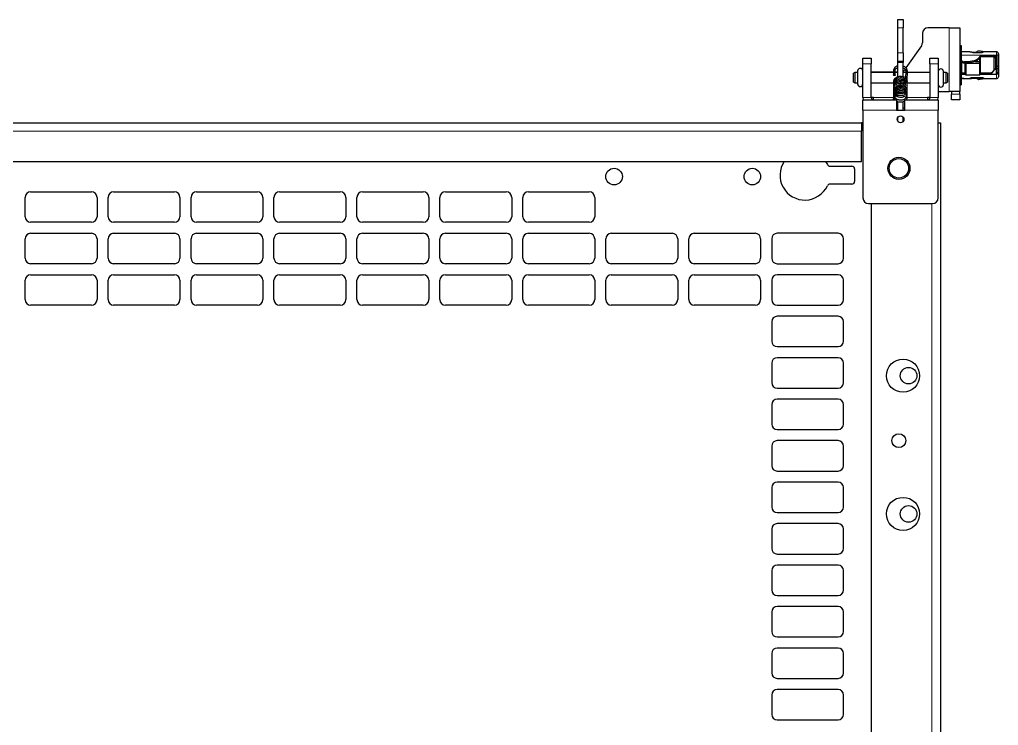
# Model space of a CAD drawing. Header units: millimetres. Extents: x -664 to 840, y 378 to 2003.
# Drawn here: x 442.2 to 796.2, y 1608.4 to 1863.7 of the extents above; entities that cross this region are included whole.
import ezdxf

# ---------------------------------------------------------------- set-up
doc = ezdxf.new("R2010")
doc.units = ezdxf.units.MM

msp = doc.modelspace()

# ---------------------------------------------------------------- linework, layer by layer
at = {"color": 7, "linetype": 'Continuous', "lineweight": 25}
for p, q in [((759.79, 1863.69), (761.79, 1863.69)), ((759.79, 1860.69), (759.79, 1863.69)), ((761.79, 1863.69), (761.79, 1860.69)), ((759.79, 1851.69), (759.79, 1860.69)), ((761.79, 1851.69), (761.79, 1860.69)), ((768.69, 1858.69), (768.69, 1855.32)), ((778.39, 1860.69), (770.69, 1860.69)), ((778.39, 1860.69), (782.19, 1860.69)), ((782.19, 1860.69), (782.19, 1837.69)), ((759.79, 1848.69), (759.79, 1851.69)), ((761.79, 1851.69), (761.79, 1848.69)), ((768.33, 1854.17), (762.76, 1846.23)), ((782.19, 1854.29), (782.69, 1854.29)), ((782.19, 1854.27), (782.69, 1854.27)), ((782.69, 1852.47), (782.19, 1852.47)), ((782.69, 1854.27), (782.69, 1854.29)), ((782.69, 1854.27), (782.69, 1852.47)), ((782.69, 1851.06), (782.69, 1852.47)), ((783.14, 1852.04), (782.89, 1852.04)), ((783.14, 1852.03), (782.89, 1852.03)), ((783.66, 1852.04), (783.16, 1852.04)), ((785.79, 1852.04), (783.66, 1852.04)), ((785.82, 1852.04), (785.79, 1852.04)), ((785.79, 1852.04), (785.79, 1852.04)), ((785.79, 1852.04), (785.82, 1852.04)), ((786.99, 1851.93), (788.19, 1851.93)), ((786.99, 1851.83), (790.29, 1851.83)), ((795.49, 1852.04), (790.79, 1852.04)), ((790.79, 1852.01), (790.79, 1852.04)), ((790.79, 1852.01), (790.79, 1851.95)), ((747.19, 1849.69), (750.19, 1849.69)), ((747.19, 1847.69), (747.19, 1849.69)), ((750.19, 1849.69), (750.19, 1847.69)), ((759.79, 1848.69), (761.79, 1848.69)), ((759.79, 1848.19), (759.79, 1848.69)), ((759.79, 1842.93), (759.79, 1848.19)), ((761.79, 1848.69), (761.79, 1848.19)), ((761.79, 1842.98), (761.79, 1848.19)), ((771.39, 1849.69), (774.39, 1849.69)), ((771.39, 1847.69), (771.39, 1849.69)), ((774.39, 1849.69), (774.39, 1847.69)), ((782.69, 1851.06), (782.19, 1851.06)), ((782.69, 1851.06), (782.69, 1840.21)), ((782.89, 1850.19), (782.69, 1850.19)), ((782.69, 1848.11), (782.99, 1848.14)), ((782.89, 1848.95), (782.89, 1850.79)), ((782.89, 1848.58), (782.89, 1848.95)), ((783.16, 1848.21), (782.99, 1848.16)), ((782.99, 1844.28), (782.99, 1848.16)), ((785.79, 1848.45), (783.64, 1848.45)), ((783.64, 1848.08), (784.19, 1848.08)), ((784.19, 1848.1), (784.39, 1848.19)), ((784.19, 1847.81), (784.19, 1848.1)), ((784.19, 1847.81), (784.39, 1847.91)), ((784.39, 1848.19), (784.39, 1847.91)), ((784.39, 1848.19), (785.79, 1848.19)), ((784.39, 1847.91), (784.39, 1843.7)), ((784.39, 1847.91), (789.47, 1847.91)), ((785.98, 1848.2), (786.82, 1848.26)), ((787.88, 1848.56), (789.47, 1848.56)), ((788.73, 1849.46), (789.89, 1850.79)), ((789.89, 1850.42), (788.73, 1849.08)), ((789.47, 1848.56), (789.47, 1849.94)), ((789.47, 1847.91), (789.47, 1848.56)), ((789.47, 1848.56), (789.59, 1848.38)), ((789.47, 1843.7), (789.47, 1847.91)), ((789.47, 1847.91), (789.59, 1847.74)), ((789.59, 1850.08), (789.59, 1848.38)), ((789.59, 1848.38), (789.59, 1847.74)), ((794.69, 1850.19), (789.69, 1850.19)), ((789.89, 1850.42), (789.89, 1850.79)), ((789.89, 1850.79), (795.49, 1850.79)), ((795.49, 1850.42), (789.89, 1850.42)), ((795.19, 1849.69), (794.69, 1850.19)), ((794.69, 1845.55), (794.69, 1850.19)), ((795.49, 1848.46), (794.99, 1848.46)), ((795.19, 1849.69), (795.19, 1845.89)), ((795.49, 1849.83), (795.49, 1849.21)), ((795.69, 1850.99), (796.19, 1850.99)), ((795.69, 1846.84), (795.69, 1850.99)), ((796.19, 1851.34), (796.19, 1850.99)), ((796.19, 1850.99), (796.19, 1846.84)), ((744.24, 1844.59), (743.74, 1844.3)), ((745.25, 1844.59), (744.24, 1844.59)), ((744.24, 1844.59), (744.24, 1840.79)), ((745.25, 1845.1), (745.25, 1840.4)), ((747.15, 1840.4), (747.15, 1845.1)), ((747.19, 1844.59), (747.15, 1844.59)), ((747.19, 1835.49), (747.19, 1847.69)), ((750.19, 1835.49), (750.19, 1847.69)), ((758.26, 1844.69), (750.19, 1844.69)), ((758.26, 1844.59), (750.19, 1844.59)), ((758.26, 1845.17), (758.25, 1843.6)), ((758.85, 1843.6), (758.86, 1845.17)), ((759.79, 1844.69), (758.86, 1844.69)), ((759.79, 1844.59), (758.86, 1844.59)), ((762.66, 1844.59), (761.79, 1844.59)), ((762.4, 1845.71), (762.29, 1845.54)), ((762.66, 1845.03), (762.64, 1842.53)), ((763.23, 1841.64), (763.26, 1845.02)), ((771.39, 1844.59), (763.26, 1844.59)), ((771.39, 1847.69), (771.39, 1835.49)), ((774.39, 1847.69), (774.39, 1835.49)), ((774.44, 1844.59), (774.39, 1844.59)), ((774.44, 1844.89), (774.44, 1840.19)), ((776.34, 1840.19), (776.34, 1844.89)), ((777.24, 1844.59), (776.34, 1844.59)), ((777.74, 1844.3), (777.24, 1844.59)), ((777.24, 1840.79), (777.24, 1844.59)), ((784.19, 1843.83), (784.19, 1847.81)), ((789.59, 1847.74), (789.59, 1843.93)), ((794.99, 1845.92), (794.99, 1845.77)), ((795.49, 1845.92), (794.99, 1845.92)), ((794.99, 1845.77), (795.49, 1845.77)), ((795.49, 1845.77), (795.49, 1845.92)), ((795.49, 1844.28), (795.49, 1844.94)), ((795.69, 1846.84), (796.19, 1846.84)), ((795.69, 1846.03), (795.69, 1846.84)), ((795.69, 1846.03), (796.19, 1846.03)), ((795.69, 1844.41), (795.69, 1846.03)), ((796.19, 1844.41), (795.69, 1844.41)), ((796.19, 1846.84), (796.19, 1846.03)), ((796.19, 1846.03), (796.19, 1844.41)), ((796.19, 1844.41), (796.19, 1843.04)), ((743.74, 1841.08), (743.74, 1844.3)), ((743.74, 1841.08), (744.24, 1840.79)), ((763.25, 1841.45), (763.2, 1841.87)), ((763.25, 1841.39), (763.25, 1841.45)), ((777.24, 1840.79), (777.74, 1841.08)), ((777.74, 1844.3), (777.74, 1841.08)), ((784.19, 1844.28), (782.89, 1844.28)), ((782.89, 1843.94), (784.19, 1843.94)), ((783.14, 1842.42), (782.89, 1842.42)), ((783.14, 1842.36), (782.89, 1842.36)), ((783.14, 1842.34), (782.89, 1842.34)), ((783.66, 1842.34), (785.79, 1842.34)), ((783.69, 1842.35), (783.69, 1842.34)), ((784.19, 1843.83), (784.39, 1843.7)), ((784.39, 1843.7), (789.47, 1843.7)), ((785.79, 1842.4), (785.79, 1842.34)), ((786.99, 1842.73), (790.29, 1842.73)), ((786.99, 1842.55), (788.02, 1842.55)), ((786.99, 1842.45), (788.19, 1842.45)), ((787.9, 1842.73), (787.86, 1842.66)), ((787.86, 1842.66), (787.86, 1842.66)), ((788.72, 1842.16), (788.27, 1842.41)), ((789.47, 1843.7), (789.59, 1843.93)), ((793.49, 1844.28), (789.59, 1844.28)), ((789.59, 1843.94), (793.49, 1843.94)), ((790.79, 1842.55), (790.79, 1842.46)), ((790.79, 1842.34), (790.79, 1842.46)), ((790.79, 1842.34), (795.49, 1842.34)), ((793.49, 1844.28), (793.49, 1843.94)), ((793.49, 1843.94), (795.49, 1843.94)), ((744.24, 1840.79), (745.25, 1840.79)), ((747.15, 1840.79), (747.19, 1840.79)), ((750.19, 1840.79), (758.27, 1840.79)), ((759.02, 1838.83), (758.89, 1839.02)), ((763.19, 1839.75), (763.19, 1840.32)), ((763.2, 1840.79), (771.39, 1840.79)), ((774.39, 1840.79), (774.44, 1840.79)), ((774.39, 1837.69), (778.39, 1837.69)), ((776.34, 1840.79), (777.24, 1840.79)), ((782.19, 1837.69), (778.39, 1837.69)), ((779.19, 1837.69), (779.19, 1836.69)), ((782.19, 1840.21), (782.69, 1840.21)), ((782.19, 1840.11), (782.69, 1840.11)), ((782.19, 1840.09), (782.69, 1840.09)), ((782.19, 1836.69), (782.19, 1837.69)), ((782.69, 1840.21), (782.69, 1840.11)), ((782.69, 1840.11), (782.69, 1840.09)), ((747.19, 1834.69), (759.29, 1834.69)), ((747.19, 1830.89), (747.19, 1834.69)), ((750.99, 1835.49), (750.19, 1835.49)), ((750.99, 1834.69), (750.99, 1835.49)), ((758.2, 1835.31), (758.19, 1835.25)), ((758.3, 1835.71), (758.2, 1835.31)), ((758.79, 1835.26), (758.85, 1835.47)), ((758.79, 1835.2), (758.79, 1835.26)), ((759.29, 1834.69), (759.29, 1830.89)), ((759.79, 1830.89), (759.79, 1834.08)), ((761.79, 1830.89), (761.79, 1834.05)), ((762.29, 1834.69), (774.39, 1834.69)), ((762.29, 1830.89), (762.29, 1834.69)), ((770.59, 1835.49), (770.59, 1834.69)), ((771.39, 1835.49), (770.59, 1835.49)), ((774.39, 1834.69), (774.39, 1830.89)), ((779.19, 1834.69), (779.19, 1836.69)), ((782.19, 1834.69), (779.19, 1834.69)), ((782.19, 1836.69), (782.19, 1834.69)), ((747.19, 1830.89), (747.19, 1799.19)), ((759.79, 1831.69), (759.29, 1831.69)), ((759.29, 1830.89), (762.29, 1830.89)), ((762.29, 1831.69), (761.79, 1831.69)), ((774.39, 1799.19), (774.39, 1830.89)), ((759.79, 1826.89), (759.79, 1828.39)), ((761.79, 1826.89), (761.79, 1828.39)), ((317.69, 1826.4), (746.69, 1826.4)), ((746.69, 1826.4), (746.69, 1823.3)), ((747.19, 1826.39), (746.69, 1826.39)), ((746.69, 1812.4), (746.69, 1823.3)), ((774.39, 1826.39), (775.19, 1826.39)), ((775.19, 1826.39), (775.19, 543.39)), ((317.69, 1812.4), (746.69, 1812.4)), ((733.67, 1812.4), (734.34, 1811.23)), ((735.24, 1810.65), (743.19, 1810.65)), ((744.19, 1809.65), (744.19, 1805.15)), ((743.19, 1804.15), (735.24, 1804.15)), ((444.19, 1792.39), (444.19, 1799.39)), ((446.19, 1801.39), (468.19, 1801.39)), ((470.19, 1799.39), (470.19, 1792.39)), ((474.19, 1792.39), (474.19, 1799.39)), ((476.19, 1801.39), (498.19, 1801.39)), ((500.19, 1799.39), (500.19, 1792.39)), ((504.19, 1792.39), (504.19, 1799.39)), ((506.19, 1801.39), (528.19, 1801.39)), ((530.19, 1799.39), (530.19, 1792.39)), ((534.19, 1792.39), (534.19, 1799.39)), ((536.19, 1801.39), (558.19, 1801.39)), ((560.19, 1799.39), (560.19, 1792.39)), ((564.19, 1792.39), (564.19, 1799.39)), ((566.19, 1801.39), (588.19, 1801.39)), ((590.19, 1799.39), (590.19, 1792.39)), ((594.19, 1792.39), (594.19, 1799.39)), ((596.19, 1801.39), (618.19, 1801.39)), ((620.19, 1799.39), (620.19, 1792.39)), ((624.19, 1792.39), (624.19, 1799.39)), ((626.19, 1801.39), (648.19, 1801.39)), ((650.19, 1799.39), (650.19, 1792.39)), ((749.19, 1797.19), (772.39, 1797.19)), ((750.19, 1797.19), (750.19, 543.39)), ((468.19, 1790.39), (446.19, 1790.39)), ((498.19, 1790.39), (476.19, 1790.39)), ((528.19, 1790.39), (506.19, 1790.39)), ((558.19, 1790.39), (536.19, 1790.39)), ((588.19, 1790.39), (566.19, 1790.39)), ((618.19, 1790.39), (596.19, 1790.39)), ((648.19, 1790.39), (626.19, 1790.39)), ((444.19, 1777.39), (444.19, 1784.39)), ((446.19, 1786.39), (468.19, 1786.39)), ((470.19, 1784.39), (470.19, 1777.39)), ((474.19, 1777.39), (474.19, 1784.39)), ((476.19, 1786.39), (498.19, 1786.39)), ((500.19, 1784.39), (500.19, 1777.39)), ((504.19, 1777.39), (504.19, 1784.39)), ((506.19, 1786.39), (528.19, 1786.39)), ((530.19, 1784.39), (530.19, 1777.39)), ((534.19, 1777.39), (534.19, 1784.39)), ((536.19, 1786.39), (558.19, 1786.39)), ((560.19, 1784.39), (560.19, 1777.39)), ((564.19, 1777.39), (564.19, 1784.39)), ((566.19, 1786.39), (588.19, 1786.39)), ((590.19, 1784.39), (590.19, 1777.39)), ((594.19, 1777.39), (594.19, 1784.39)), ((596.19, 1786.39), (618.19, 1786.39)), ((620.19, 1784.39), (620.19, 1777.39)), ((624.19, 1777.39), (624.19, 1784.39)), ((626.19, 1786.39), (648.19, 1786.39)), ((650.19, 1784.39), (650.19, 1777.39)), ((654.19, 1777.39), (654.19, 1784.39)), ((656.19, 1786.39), (678.19, 1786.39)), ((680.19, 1784.39), (680.19, 1777.39)), ((684.19, 1777.39), (684.19, 1784.39)), ((686.19, 1786.39), (708.19, 1786.39)), ((710.19, 1784.39), (710.19, 1777.39)), ((714.19, 1784.39), (714.19, 1777.39)), ((738.19, 1786.39), (716.19, 1786.39)), ((740.19, 1777.39), (740.19, 1784.39)), ((468.19, 1775.39), (446.19, 1775.39)), ((498.19, 1775.39), (476.19, 1775.39)), ((528.19, 1775.39), (506.19, 1775.39)), ((558.19, 1775.39), (536.19, 1775.39)), ((588.19, 1775.39), (566.19, 1775.39)), ((618.19, 1775.39), (596.19, 1775.39)), ((648.19, 1775.39), (626.19, 1775.39)), ((678.19, 1775.39), (656.19, 1775.39)), ((708.19, 1775.39), (686.19, 1775.39)), ((716.19, 1775.39), (738.19, 1775.39)), ((446.19, 1771.39), (468.19, 1771.39)), ((476.19, 1771.39), (498.19, 1771.39)), ((506.19, 1771.39), (528.19, 1771.39)), ((536.19, 1771.39), (558.19, 1771.39)), ((566.19, 1771.39), (588.19, 1771.39)), ((596.19, 1771.39), (618.19, 1771.39)), ((626.19, 1771.39), (648.19, 1771.39)), ((656.19, 1771.39), (678.19, 1771.39)), ((686.19, 1771.39), (708.19, 1771.39)), ((738.19, 1771.39), (716.19, 1771.39)), ((444.19, 1762.39), (444.19, 1769.39)), ((470.19, 1769.39), (470.19, 1762.39)), ((474.19, 1762.39), (474.19, 1769.39)), ((500.19, 1769.39), (500.19, 1762.39)), ((504.19, 1762.39), (504.19, 1769.39)), ((530.19, 1769.39), (530.19, 1762.39)), ((534.19, 1762.39), (534.19, 1769.39)), ((560.19, 1769.39), (560.19, 1762.39)), ((564.19, 1762.39), (564.19, 1769.39)), ((590.19, 1769.39), (590.19, 1762.39)), ((594.19, 1762.39), (594.19, 1769.39)), ((620.19, 1769.39), (620.19, 1762.39)), ((624.19, 1762.39), (624.19, 1769.39)), ((650.19, 1769.39), (650.19, 1762.39)), ((654.19, 1762.39), (654.19, 1769.39)), ((680.19, 1769.39), (680.19, 1762.39)), ((684.19, 1762.39), (684.19, 1769.39)), ((710.19, 1769.39), (710.19, 1762.39)), ((714.19, 1769.39), (714.19, 1762.39)), ((740.19, 1762.39), (740.19, 1769.39)), ((468.19, 1760.39), (446.19, 1760.39)), ((498.19, 1760.39), (476.19, 1760.39)), ((528.19, 1760.39), (506.19, 1760.39)), ((558.19, 1760.39), (536.19, 1760.39)), ((588.19, 1760.39), (566.19, 1760.39)), ((618.19, 1760.39), (596.19, 1760.39)), ((648.19, 1760.39), (626.19, 1760.39)), ((678.19, 1760.39), (656.19, 1760.39)), ((708.19, 1760.39), (686.19, 1760.39)), ((716.19, 1760.39), (738.19, 1760.39)), ((738.19, 1756.39), (716.19, 1756.39)), ((714.19, 1754.39), (714.19, 1747.39)), ((740.19, 1747.39), (740.19, 1754.39)), ((716.19, 1745.39), (738.19, 1745.39)), ((714.19, 1739.39), (714.19, 1732.39)), ((738.19, 1741.39), (716.19, 1741.39)), ((740.19, 1732.39), (740.19, 1739.39)), ((716.19, 1730.39), (738.19, 1730.39)), ((714.19, 1724.39), (714.19, 1717.39)), ((738.19, 1726.39), (716.19, 1726.39)), ((740.19, 1717.39), (740.19, 1724.39)), ((716.19, 1715.39), (738.19, 1715.39)), ((738.19, 1711.39), (716.19, 1711.39)), ((714.19, 1709.39), (714.19, 1702.39)), ((740.19, 1702.39), (740.19, 1709.39)), ((716.19, 1700.39), (738.19, 1700.39)), ((738.19, 1696.39), (716.19, 1696.39)), ((714.19, 1694.39), (714.19, 1687.39)), ((740.19, 1687.39), (740.19, 1694.39)), ((716.19, 1685.39), (738.19, 1685.39)), ((714.19, 1679.39), (714.19, 1672.39)), ((738.19, 1681.39), (716.19, 1681.39)), ((740.19, 1672.39), (740.19, 1679.39)), ((716.19, 1670.39), (738.19, 1670.39)), ((714.19, 1664.39), (714.19, 1657.39)), ((738.19, 1666.39), (716.19, 1666.39)), ((740.19, 1657.39), (740.19, 1664.39)), ((716.19, 1655.39), (738.19, 1655.39)), ((738.19, 1651.39), (716.19, 1651.39)), ((714.19, 1649.39), (714.19, 1642.39)), ((740.19, 1642.39), (740.19, 1649.39)), ((716.19, 1640.39), (738.19, 1640.39)), ((738.19, 1636.39), (716.19, 1636.39)), ((714.19, 1634.39), (714.19, 1627.39)), ((740.19, 1627.39), (740.19, 1634.39)), ((716.19, 1625.39), (738.19, 1625.39)), ((738.19, 1621.39), (716.19, 1621.39)), ((714.19, 1619.39), (714.19, 1612.39)), ((740.19, 1612.39), (740.19, 1619.39)), ((716.19, 1610.39), (738.19, 1610.39))]:
    msp.add_line(p, q, dxfattribs=at)
at = {"color": 8, "linetype": 'Continuous', "lineweight": 18}
for p, q in [((761.79, 1860.69), (759.79, 1860.69)), ((778.39, 1860.69), (778.39, 1837.69)), ((759.79, 1851.69), (761.79, 1851.69)), ((782.89, 1852.03), (782.89, 1850.79)), ((783.14, 1852.03), (783.14, 1852.04)), ((786.99, 1851.93), (786.99, 1851.83)), ((788.27, 1851.97), (788.35, 1851.83)), ((795.49, 1850.79), (795.49, 1852.04)), ((761.79, 1848.19), (759.79, 1848.19)), ((782.89, 1850.79), (789.89, 1850.79)), ((783.64, 1848.45), (783.64, 1848.08)), ((785.79, 1848.19), (785.79, 1848.45)), ((785.98, 1848.47), (785.98, 1848.2)), ((788.73, 1849.08), (788.73, 1849.46)), ((795.49, 1850.1), (794.78, 1850.1)), ((795.49, 1850.1), (795.49, 1850.42)), ((750.19, 1847.69), (747.19, 1847.69)), ((774.39, 1847.69), (771.39, 1847.69)), ((762.76, 1841.3), (762.79, 1841.28)), ((782.89, 1843.94), (782.89, 1842.42)), ((782.89, 1842.36), (782.89, 1842.34)), ((783.14, 1842.36), (783.14, 1842.42)), ((786.99, 1842.73), (786.99, 1842.55)), ((795.49, 1842.34), (795.49, 1843.94)), ((750.19, 1835.49), (747.19, 1835.49)), ((758.22, 1835.49), (750.99, 1835.49)), ((758.48, 1834.71), (758.59, 1834.69)), ((770.59, 1835.49), (763.19, 1835.49)), ((771.39, 1835.49), (774.39, 1835.49)), ((779.19, 1836.69), (782.19, 1836.69)), ((759.29, 1830.89), (747.19, 1830.89)), ((774.39, 1830.89), (762.29, 1830.89)), ((317.69, 1823.3), (746.69, 1823.3)), ((772.09, 1797.19), (772.09, 543.39))]:
    msp.add_line(p, q, dxfattribs=at)
at = {"color": 7, "linetype": 'Continuous', "lineweight": 25, "flags": 128}
for points in [[(782.69, 1850.44), (782.75, 1850.43), (782.89, 1850.42)], [(795.49, 1850.79), (795.63, 1850.78), (795.69, 1850.77)], [(795.69, 1849.71), (795.69, 1849.73), (795.67, 1849.75), (795.66, 1849.77), (795.63, 1849.79), (795.6, 1849.81), (795.57, 1849.82), (795.53, 1849.82), (795.49, 1849.83)], [(795.69, 1844.68), (795.69, 1844.65), (795.67, 1844.63), (795.66, 1844.61), (795.63, 1844.59), (795.6, 1844.58), (795.57, 1844.57), (795.53, 1844.56), (795.49, 1844.56)], [(758.56, 1843.79), (758.68, 1843.77), (758.77, 1843.73), (758.83, 1843.66), (758.85, 1843.59), (758.82, 1843.52), (758.75, 1843.46), (758.65, 1843.43), (758.54, 1843.42), (758.42, 1843.43), (758.33, 1843.48), (758.27, 1843.54), (758.25, 1843.61), (758.28, 1843.68), (758.35, 1843.74), (758.45, 1843.78), (758.56, 1843.79)], [(762.83, 1841.55), (762.91, 1841.55), (763.03, 1841.58), (763.12, 1841.64), (763.19, 1841.72), (763.21, 1841.82), (763.19, 1841.9), (763.13, 1841.97), (763.03, 1842.01), (762.92, 1842.02), (762.92, 1842.02)], [(782.69, 1844.26), (782.75, 1844.27), (782.89, 1844.28)], [(763.13, 1836.2), (763.2, 1836.52), (762.98, 1837.11), (762.54, 1837.54), (762.09, 1837.77), (761.45, 1837.95), (760.52, 1837.98), (759.93, 1837.85), (759.29, 1837.54), (758.99, 1837.29), (758.78, 1836.96), (758.71, 1836.63), (758.75, 1836.39), (758.75, 1836.39)], [(760.81, 1839.46), (760.81, 1839.5), (760.81, 1839.56)], [(747.19, 1835.49), (747.26, 1834.75), (747.27, 1834.69)], [(774.3, 1834.69), (774.32, 1834.75), (774.39, 1835.49)]]:
    msp.add_lwpolyline(points, dxfattribs=at)
at = {"color": 8, "linetype": 'Continuous', "lineweight": 18, "flags": 128}
for points in [[(758.26, 1845.17), (758.26, 1845.18), (758.29, 1845.25), (758.36, 1845.31), (758.46, 1845.35), (758.58, 1845.36)], [(758.58, 1845.36), (758.69, 1845.34), (758.79, 1845.3), (758.85, 1845.23), (758.86, 1845.17)], [(762.97, 1845.21), (762.86, 1845.2), (762.76, 1845.17), (762.69, 1845.11), (762.66, 1845.04), (762.66, 1845.03)], [(763.26, 1845.02), (763.24, 1845.09), (763.18, 1845.15), (763.09, 1845.19), (762.97, 1845.21)], [(758.33, 1834.69), (758.36, 1834.7), (758.48, 1834.71)]]:
    msp.add_lwpolyline(points, dxfattribs=at)
at = {"color": 7, "linetype": 'Continuous', "lineweight": 25}
for centre, radius in [((760.79, 1827.64), 1.25), ((760.19, 1809.89), 4), ((760.19, 1809.89), 3.5), ((657.19, 1806.9), 3), ((707.19, 1806.9), 3), ((761.69, 1734.89), 6), ((763.69, 1734.89), 3), ((760.19, 1711.39), 2.5), ((761.69, 1684.89), 6), ((763.69, 1684.89), 3)]:
    msp.add_circle(centre, radius, dxfattribs=at)
for centre, radius, start, end in [((770.69, 1858.69), 2, 90, 180), ((766.69, 1855.32), 2, 325.008, 0), ((782.89, 1852.24), 0.2, 180.0002, 270.0002), ((782.89, 1852.23), 0.2, 180.0893, 270.0891), ((795.49, 1851.34), 0.7, 0, 90), ((782.87, 1850.97), 0.18, 189.6369, 277.1443), ((783.54, 1849.11), 0.665, 193.4486, 278.9562), ((783.54, 1848.74), 0.665, 193.4486, 278.9562), ((785.79, 1849.55), 1.1, 269.9618, 280.1433), ((795.51, 1850.24), 0.18, 9.6369, 97.1443), ((795.52, 1849.93), 0.177, 13.4486, 98.9562), ((746.2, 1845.1), 0.95, 0, 180), ((760.65, 1846.69), 2, 304.796, 325.008), ((775.39, 1844.89), 0.95, 0, 180), ((795.59, 1844.56), 0.62, 261.0438, 346.5514), ((795.52, 1844.45), 0.177, 261.0438, 346.5514), ((782.86, 1843.77), 0.177, 81.0438, 166.5514), ((782.89, 1842.22), 0.198, 89.5221, 179.514), ((782.89, 1842.16), 0.2, 89.9109, 179.9107), ((782.89, 1842.14), 0.2, 89.9998, 179.9998), ((795.49, 1843.04), 0.7, 270, 0), ((746.2, 1840.4), 0.95, 180, 0), ((775.39, 1840.19), 0.95, 180, 0), ((750.99, 1835.49), 0.8, 180, 270), ((770.59, 1835.49), 0.8, 270, 0), ((726.19, 1807.4), 9, 146.251, 334.8493), ((735.24, 1811.65), 1, 205.1507, 270), ((743.19, 1809.65), 1, 0, 90), ((735.24, 1803.15), 1, 90, 154.8493), ((743.19, 1805.15), 1, 270, 360), ((446.19, 1799.39), 2, 90, 180), ((468.19, 1799.39), 2, 0, 90), ((476.19, 1799.39), 2, 90, 180), ((498.19, 1799.39), 2, 0, 90), ((506.19, 1799.39), 2, 90, 180), ((528.19, 1799.39), 2, 0, 90), ((536.19, 1799.39), 2, 90, 180), ((558.19, 1799.39), 2, 0, 90), ((566.19, 1799.39), 2, 90, 180), ((588.19, 1799.39), 2, 0, 90), ((596.19, 1799.39), 2, 90, 180), ((618.19, 1799.39), 2, 0, 90), ((626.19, 1799.39), 2, 90, 180), ((648.19, 1799.39), 2, 0, 90), ((749.19, 1799.19), 2, 180, 270), ((772.39, 1799.19), 2, 270, 0), ((446.19, 1792.39), 2, 180, 270), ((468.19, 1792.39), 2, 270, 0), ((476.19, 1792.39), 2, 180, 270), ((498.19, 1792.39), 2, 270, 0), ((506.19, 1792.39), 2, 180, 270), ((528.19, 1792.39), 2, 270, 0), ((536.19, 1792.39), 2, 180, 270), ((558.19, 1792.39), 2, 270, 0), ((566.19, 1792.39), 2, 180, 270), ((588.19, 1792.39), 2, 270, 0), ((596.19, 1792.39), 2, 180, 270), ((618.19, 1792.39), 2, 270, 0), ((626.19, 1792.39), 2, 180, 270), ((648.19, 1792.39), 2, 270, 0), ((446.19, 1784.39), 2, 90, 180), ((468.19, 1784.39), 2, 0, 90), ((476.19, 1784.39), 2, 90, 180), ((498.19, 1784.39), 2, 0, 90), ((506.19, 1784.39), 2, 90, 180), ((528.19, 1784.39), 2, 0, 90), ((536.19, 1784.39), 2, 90, 180), ((558.19, 1784.39), 2, 0, 90), ((566.19, 1784.39), 2, 90, 180), ((588.19, 1784.39), 2, 0, 90), ((596.19, 1784.39), 2, 90, 180), ((618.19, 1784.39), 2, 0, 90), ((626.19, 1784.39), 2, 90, 180), ((648.19, 1784.39), 2, 0, 90), ((656.19, 1784.39), 2, 90, 180), ((678.19, 1784.39), 2, 0, 90), ((686.19, 1784.39), 2, 90, 180), ((708.19, 1784.39), 2, 0, 90), ((716.19, 1784.39), 2, 90, 180), ((738.19, 1784.39), 2, 0, 90), ((446.19, 1777.39), 2, 180, 270), ((468.19, 1777.39), 2, 270, 0), ((476.19, 1777.39), 2, 180, 270), ((498.19, 1777.39), 2, 270, 0), ((506.19, 1777.39), 2, 180, 270), ((528.19, 1777.39), 2, 270, 0), ((536.19, 1777.39), 2, 180, 270), ((558.19, 1777.39), 2, 270, 0), ((566.19, 1777.39), 2, 180, 270), ((588.19, 1777.39), 2, 270, 0), ((596.19, 1777.39), 2, 180, 270), ((618.19, 1777.39), 2, 270, 0), ((626.19, 1777.39), 2, 180, 270), ((648.19, 1777.39), 2, 270, 0), ((656.19, 1777.39), 2, 180, 270), ((678.19, 1777.39), 2, 270, 0), ((686.19, 1777.39), 2, 180, 270), ((708.19, 1777.39), 2, 270, 0), ((716.19, 1777.39), 2, 180, 270), ((738.19, 1777.39), 2, 270, 0), ((446.19, 1769.39), 2, 90, 180), ((468.19, 1769.39), 2, 0, 90), ((476.19, 1769.39), 2, 90, 180), ((498.19, 1769.39), 2, 0, 90), ((506.19, 1769.39), 2, 90, 180), ((528.19, 1769.39), 2, 0, 90), ((536.19, 1769.39), 2, 90, 180), ((558.19, 1769.39), 2, 0, 90), ((566.19, 1769.39), 2, 90, 180), ((588.19, 1769.39), 2, 0, 90), ((596.19, 1769.39), 2, 90, 180), ((618.19, 1769.39), 2, 0, 90), ((626.19, 1769.39), 2, 90, 180), ((648.19, 1769.39), 2, 0, 90), ((656.19, 1769.39), 2, 90, 180), ((678.19, 1769.39), 2, 0, 90), ((686.19, 1769.39), 2, 90, 180), ((708.19, 1769.39), 2, 0, 90), ((716.19, 1769.39), 2, 90, 180), ((738.19, 1769.39), 2, 0, 90), ((446.19, 1762.39), 2, 180, 270), ((468.19, 1762.39), 2, 270, 0), ((476.19, 1762.39), 2, 180, 270), ((498.19, 1762.39), 2, 270, 0), ((506.19, 1762.39), 2, 180, 270), ((528.19, 1762.39), 2, 270, 0), ((536.19, 1762.39), 2, 180, 270), ((558.19, 1762.39), 2, 270, 0), ((566.19, 1762.39), 2, 180, 270), ((588.19, 1762.39), 2, 270, 0), ((596.19, 1762.39), 2, 180, 270), ((618.19, 1762.39), 2, 270, 0), ((626.19, 1762.39), 2, 180, 270), ((648.19, 1762.39), 2, 270, 0), ((656.19, 1762.39), 2, 180, 270), ((678.19, 1762.39), 2, 270, 0), ((686.19, 1762.39), 2, 180, 270), ((708.19, 1762.39), 2, 270, 0), ((716.19, 1762.39), 2, 180, 270), ((738.19, 1762.39), 2, 270, 0), ((716.19, 1754.39), 2, 90, 180), ((738.19, 1754.39), 2, 0, 90), ((716.19, 1747.39), 2, 180, 270), ((738.19, 1747.39), 2, 270, 0), ((716.19, 1739.39), 2, 90, 180), ((738.19, 1739.39), 2, 0, 90), ((716.19, 1732.39), 2, 180, 270), ((738.19, 1732.39), 2, 270, 0), ((716.19, 1724.39), 2, 90, 180), ((738.19, 1724.39), 2, 0, 90), ((716.19, 1717.39), 2, 180, 270), ((738.19, 1717.39), 2, 270, 0), ((716.19, 1709.39), 2, 90, 180), ((738.19, 1709.39), 2, 0, 90), ((716.19, 1702.39), 2, 180, 270), ((738.19, 1702.39), 2, 270, 0), ((716.19, 1694.39), 2, 90, 180), ((738.19, 1694.39), 2, 0, 90), ((716.19, 1687.39), 2, 180, 270), ((738.19, 1687.39), 2, 270, 0), ((716.19, 1679.39), 2, 90, 180), ((738.19, 1679.39), 2, 0, 90), ((716.19, 1672.39), 2, 180, 270), ((738.19, 1672.39), 2, 270, 0), ((716.19, 1664.39), 2, 90, 180), ((738.19, 1664.39), 2, 0, 90), ((716.19, 1657.39), 2, 180, 270), ((738.19, 1657.39), 2, 270, 0), ((716.19, 1649.39), 2, 90, 180), ((738.19, 1649.39), 2, 0, 90), ((716.19, 1642.39), 2, 180, 270), ((738.19, 1642.39), 2, 270, 0), ((716.19, 1634.39), 2, 90, 180), ((738.19, 1634.39), 2, 0, 90), ((716.19, 1627.39), 2, 180, 270), ((738.19, 1627.39), 2, 270, 0), ((716.19, 1619.39), 2, 90, 180), ((738.19, 1619.39), 2, 0, 90), ((716.19, 1612.39), 2, 180, 270), ((738.19, 1612.39), 2, 270, 0)]:
    msp.add_arc(centre, radius, start, end, dxfattribs=at)
at = {"color": 8, "linetype": 'Continuous', "lineweight": 18}
for centre, radius, start, end in [((763.02, 1841.48), 0.229, 291.7919, 352.7975), ((755.13, 1839.93), 5.71, 355.3711, 1.0159), ((758.46, 1835.26), 0.273, 182.9662, 275.045), ((758.47, 1835.32), 0.273, 182.9398, 275.0476), ((758.53, 1835.32), 0.269, 261.9044, 347.8166), ((758.53, 1835.25), 0.269, 261.8434, 348.5152)]:
    msp.add_arc(centre, radius, start, end, dxfattribs=at)
at = {"color": 7, "linetype": 'Continuous', "lineweight": 25}
msp.add_ellipse((785.79, 1848.37), major_axis=(0.75, 0), ratio=0.240455, start_param=4.712389, end_param=4.975032, dxfattribs=at)
for points, knots in [([(783.66, 1852.04), (783.66, 1852.04), (783.65, 1852.04), (783.57, 1852.04), (783.44, 1852.03), (783.28, 1852.03), (783.18, 1852.03), (783.14, 1852.03)], [0, 0, 0, 0, 0.019653, 0.287101, 0.553656, 0.820603, 1, 1, 1, 1]), ([(786.99, 1851.83), (786.85, 1851.83), (786.58, 1851.84), (786.23, 1851.9), (785.96, 1851.96), (785.81, 1852.02), (785.8, 1852.03), (785.79, 1852.04)], [0, 0, 0, 0, 0.213238, 0.42649, 0.63916, 0.849598, 1, 1, 1, 1]), ([(785.85, 1852.04), (785.91, 1852.03), (786.02, 1852.01), (786.33, 1851.97), (786.66, 1851.94), (786.89, 1851.93), (786.99, 1851.93)], [0, 0, 0, 0, 0.270612, 0.537, 0.805108, 1, 1, 1, 1]), ([(788.02, 1851.83), (788.04, 1851.84), (788.09, 1851.87), (788.18, 1851.92), (788.24, 1851.96), (788.27, 1851.97)], [0, 0, 0, 0, 0.230769, 0.769777, 1, 1, 1, 1]), ([(790.79, 1852.01), (790.29, 1852.13), (789.62, 1852.29), (788.72, 1852.29), (788.42, 1852.08), (788.27, 1851.97)], [0, 0, 0, 0, 0.587693, 0.790818, 1, 1, 1, 1]), ([(789.25, 1852.29), (789.08, 1852.29), (788.72, 1852.29), (788.42, 1852.08), (788.27, 1851.98)], [0, 0, 0, 0, 0.481496, 1, 1, 1, 1]), ([(790.79, 1852.04), (790.4, 1852.1), (789.84, 1852.18), (789.23, 1852.31), (788.9, 1852.33), (788.76, 1852.24), (788.69, 1852.2)], [0, 0, 0, 0, 0.53039, 0.769058, 0.884473, 1, 1, 1, 1]), ([(790.79, 1851.95), (790.78, 1851.94), (790.77, 1851.92), (790.69, 1851.88), (790.56, 1851.85), (790.42, 1851.83), (790.33, 1851.83), (790.29, 1851.83)], [0, 0, 0, 0, 0.214373, 0.428779, 0.642592, 0.856666, 1, 1, 1, 1]), ([(782.69, 1849.42), (782.69, 1849.41), (782.69, 1849.39), (782.71, 1849.37), (782.75, 1849.35), (782.82, 1849.34), (782.86, 1849.33), (782.89, 1849.33)], [0, 0, 0, 0, 0.195302, 0.377541, 0.538909, 0.761383, 1, 1, 1, 1]), ([(782.69, 1848.29), (782.69, 1848.28), (782.69, 1848.27), (782.71, 1848.25), (782.75, 1848.24), (782.82, 1848.24), (782.92, 1848.26), (783, 1848.27), (783.05, 1848.29)], [0, 0, 0, 0, 0.129275, 0.249903, 0.356716, 0.517646, 0.689604, 1, 1, 1, 1]), ([(788.73, 1849.46), (788.57, 1849.31), (788.21, 1849.01), (787.23, 1848.7), (786.47, 1848.56), (785.98, 1848.47)], [0, 0, 0, 0, 0.254027, 0.526591, 1, 1, 1, 1]), ([(788.73, 1849.08), (788.61, 1848.97), (788.37, 1848.75), (787.71, 1848.46), (787.17, 1848.34), (786.82, 1848.26)], [0, 0, 0, 0, 0.261809, 0.533628, 1, 1, 1, 1]), ([(795.49, 1850.1), (795.49, 1849.82), (795.49, 1849.32), (795.49, 1848.73), (795.49, 1848.46)], [0, 0, 0, 0, 0.559785, 1, 1, 1, 1]), ([(759.79, 1846.99), (759.52, 1846.88), (758.99, 1846.66), (758.47, 1846.06), (758.28, 1845.53), (758.27, 1845.24), (758.26, 1845.17)], [0, 0, 0, 0, 0.313755, 0.630402, 0.918755, 1, 1, 1, 1]), ([(758.86, 1845.17), (758.87, 1845.26), (758.89, 1845.53), (759.14, 1845.93), (759.49, 1846.24), (759.74, 1846.32), (759.79, 1846.33)], [0, 0, 0, 0, 0.187513, 0.58462, 0.925854, 1, 1, 1, 1]), ([(763.26, 1845.02), (763.25, 1845.16), (763.23, 1845.54), (762.93, 1846.12), (762.42, 1846.64), (761.97, 1846.82), (761.79, 1846.89)], [0, 0, 0, 0, 0.173984, 0.477689, 0.784497, 1, 1, 1, 1]), ([(761.79, 1846.25), (761.94, 1846.16), (762.28, 1845.96), (762.6, 1845.52), (762.64, 1845.19), (762.66, 1845.03)], [0, 0, 0, 0, 0.289046, 0.64994, 1, 1, 1, 1]), ([(793.49, 1844.28), (793.77, 1844.56), (794.27, 1845.06), (794.77, 1845.66), (794.99, 1845.92)], [0, 0, 0, 0, 0.559868, 1, 1, 1, 1]), ([(793.49, 1843.94), (793.77, 1844.26), (794.27, 1844.82), (794.77, 1845.48), (794.99, 1845.77)], [0, 0, 0, 0, 0.559911, 1, 1, 1, 1]), ([(795.49, 1843.94), (795.49, 1844.26), (795.49, 1844.82), (795.49, 1845.48), (795.49, 1845.77)], [0, 0, 0, 0, 0.559866, 1, 1, 1, 1]), ([(762.75, 1840.82), (762.74, 1840.84), (762.73, 1840.99), (762.47, 1841.18), (762.06, 1841.38), (761.48, 1841.54), (760.72, 1841.61), (759.87, 1841.48), (759.17, 1841.19), (758.63, 1840.79), (758.29, 1840.27), (758.17, 1839.8), (758.28, 1839.55), (758.29, 1839.51)], [0, 0, 0, 0, 0.014056, 0.109484, 0.193924, 0.263851, 0.388535, 0.515545, 0.628903, 0.730393, 0.846289, 0.974604, 1, 1, 1, 1]), ([(762.74, 1840.31), (762.74, 1840.33), (762.72, 1840.48), (762.46, 1840.67), (762.05, 1840.87), (761.47, 1841.03), (760.71, 1841.1), (759.86, 1840.97), (759.16, 1840.68), (758.62, 1840.28), (758.28, 1839.75), (758.17, 1839.29), (758.27, 1839.04), (758.29, 1839)], [0, 0, 0, 0, 0.014192, 0.109672, 0.194136, 0.264066, 0.388852, 0.51592, 0.629291, 0.730867, 0.846829, 0.97517, 1, 1, 1, 1]), ([(762.76, 1841.81), (762.76, 1841.84), (762.74, 1842), (762.49, 1842.2), (762.08, 1842.4), (761.5, 1842.56), (760.74, 1842.63), (759.89, 1842.5), (759.19, 1842.22), (758.64, 1841.82), (758.3, 1841.29), (758.18, 1840.83), (758.28, 1840.58), (758.3, 1840.54)], [0, 0, 0, 0, 0.0191592, 0.1139639, 0.1978974, 0.2674358, 0.3912397, 0.5174401, 0.6301545, 0.7309213, 0.8460571, 0.9736181, 1, 1, 1, 1]), ([(762.77, 1841.23), (762.76, 1841.29), (762.75, 1841.47), (762.48, 1841.69), (762.07, 1841.89), (761.49, 1842.05), (760.73, 1842.12), (759.88, 1841.99), (759.18, 1841.71), (758.64, 1841.31), (758.29, 1840.78), (758.18, 1840.31), (758.28, 1840.07), (758.3, 1840.02)], [0, 0, 0, 0, 0.0355042, 0.1287928, 0.211362, 0.2797547, 0.4016103, 0.5257827, 0.6366468, 0.7358312, 0.8491275, 0.9746068, 1, 1, 1, 1]), ([(762.79, 1842.18), (762.79, 1842.25), (762.78, 1842.47), (762.5, 1842.71), (762.09, 1842.91), (761.51, 1843.06), (760.75, 1843.14), (759.9, 1843.01), (759.2, 1842.73), (758.65, 1842.33), (758.31, 1841.81), (758.19, 1841.34), (758.29, 1841.09), (758.31, 1841.05)], [0, 0, 0, 0, 0.0516229, 0.1432269, 0.2243486, 0.2915724, 0.4111664, 0.5331161, 0.6420721, 0.7394094, 0.8506566, 0.9739521, 1, 1, 1, 1]), ([(763.06, 1840.52), (763.11, 1840.59), (763.3, 1840.85), (763.24, 1841.14), (763.2, 1841.34)], [0, 0, 0, 0, 0.278002, 1, 1, 1, 1]), ([(763.06, 1840.01), (763.11, 1840.08), (763.29, 1840.34), (763.24, 1840.63), (763.2, 1840.83)], [0, 0, 0, 0, 0.281853, 1, 1, 1, 1]), ([(763.23, 1841.24), (763.23, 1841.24), (763.23, 1841.25), (763.23, 1841.27), (763.24, 1841.31), (763.24, 1841.36), (763.25, 1841.39)], [0, 0, 0, 0, 0.033007, 0.16043, 0.372996, 1, 1, 1, 1]), ([(783.14, 1842.42), (783.2, 1842.42), (783.32, 1842.42), (783.49, 1842.4), (783.61, 1842.38), (783.68, 1842.36), (783.69, 1842.36), (783.69, 1842.35)], [0, 0, 0, 0, 0.2143929, 0.4287887, 0.6430611, 0.8568545, 1, 1, 1, 1]), ([(783.69, 1842.34), (783.68, 1842.34), (783.67, 1842.34), (783.58, 1842.34), (783.44, 1842.35), (783.28, 1842.36), (783.18, 1842.36), (783.14, 1842.36)], [0, 0, 0, 0, 0.214305, 0.42865, 0.642279, 0.856223, 1, 1, 1, 1]), ([(785.79, 1842.4), (785.8, 1842.42), (785.83, 1842.47), (786.03, 1842.57), (786.32, 1842.66), (786.66, 1842.72), (786.89, 1842.72), (786.99, 1842.73)], [0, 0, 0, 0, 0.2128333, 0.4258501, 0.6355415, 0.8465873, 1, 1, 1, 1]), ([(786.99, 1842.55), (786.85, 1842.55), (786.58, 1842.54), (786.23, 1842.49), (785.96, 1842.42), (785.81, 1842.37), (785.8, 1842.35), (785.79, 1842.35)], [0, 0, 0, 0, 0.213238, 0.42649, 0.63916, 0.849598, 1, 1, 1, 1]), ([(785.82, 1842.35), (785.83, 1842.34), (785.85, 1842.34), (786.03, 1842.37), (786.32, 1842.42), (786.66, 1842.45), (786.89, 1842.45), (786.99, 1842.45)], [0, 0, 0, 0, 0.132621, 0.367345, 0.598403, 0.830955, 1, 1, 1, 1]), ([(787.86, 1842.66), (787.87, 1842.66), (787.88, 1842.64), (787.95, 1842.59), (788.06, 1842.53), (788.17, 1842.46), (788.24, 1842.42), (788.27, 1842.41)], [0, 0, 0, 0, 0.225883, 0.451767, 0.67765, 0.903524, 1, 1, 1, 1]), ([(788.27, 1842.47), (788.22, 1842.49), (788.12, 1842.55), (787.99, 1842.61), (787.9, 1842.65), (787.87, 1842.67), (787.86, 1842.66), (787.86, 1842.66)], [0, 0, 0, 0, 0.225867, 0.451734, 0.677598, 0.903479, 1, 1, 1, 1]), ([(790.79, 1842.46), (790.29, 1842.33), (789.62, 1842.17), (788.72, 1842.16), (788.42, 1842.36), (788.27, 1842.47)], [0, 0, 0, 0, 0.587693, 0.790818, 1, 1, 1, 1]), ([(789.25, 1842.09), (789.08, 1842.09), (788.72, 1842.09), (788.42, 1842.3), (788.27, 1842.41)], [0, 0, 0, 0, 0.480704, 1, 1, 1, 1]), ([(788.69, 1842.18), (788.75, 1842.14), (788.84, 1842.09), (788.98, 1842.06), (789.22, 1842.07), (789.82, 1842.2), (790.39, 1842.29), (790.79, 1842.34)], [0, 0, 0, 0, 0.11325, 0.16898, 0.224646, 0.455828, 1, 1, 1, 1]), ([(790.29, 1842.73), (790.35, 1842.72), (790.46, 1842.72), (790.61, 1842.69), (790.72, 1842.64), (790.78, 1842.59), (790.79, 1842.57), (790.79, 1842.55)], [0, 0, 0, 0, 0.214445, 0.428893, 0.643239, 0.857188, 1, 1, 1, 1]), ([(762.73, 1839.8), (762.73, 1839.82), (762.71, 1839.98), (762.45, 1840.17), (762.04, 1840.37), (761.46, 1840.52), (760.7, 1840.59), (759.85, 1840.45), (759.15, 1840.17), (758.62, 1839.77), (758.27, 1839.24), (758.17, 1838.72), (758.31, 1838.42), (758.35, 1838.32)], [0, 0, 0, 0, 0.013838, 0.106098, 0.187691, 0.25523, 0.37584, 0.498614, 0.608114, 0.706295, 0.818347, 0.94232, 1, 1, 1, 1]), ([(758.31, 1838.24), (758.28, 1838.12), (758.21, 1837.89), (758.19, 1837.63), (758.25, 1837.51), (758.25, 1837.5)], [0, 0, 0, 0, 0.488226, 0.963286, 1, 1, 1, 1]), ([(758.31, 1837.73), (758.27, 1837.61), (758.21, 1837.37), (758.19, 1837.12), (758.24, 1837), (758.25, 1836.99)], [0, 0, 0, 0, 0.491875, 0.965921, 1, 1, 1, 1]), ([(758.32, 1838.75), (758.28, 1838.63), (758.22, 1838.4), (758.2, 1838.14), (758.25, 1838.02), (758.26, 1838.01)], [0, 0, 0, 0, 0.484556, 0.960631, 1, 1, 1, 1]), ([(763.12, 1835.69), (763.16, 1835.8), (763.26, 1836.1), (763.04, 1836.59), (762.6, 1837.02), (762.06, 1837.3), (761.38, 1837.48), (760.62, 1837.52), (759.87, 1837.34), (759.34, 1837.1), (758.96, 1836.78), (758.75, 1836.45), (758.69, 1836.15), (758.72, 1836.03), (758.73, 1836)], [0, 0, 0, 0, 0.069497, 0.196044, 0.303025, 0.382755, 0.478797, 0.608371, 0.691134, 0.790644, 0.847604, 0.908183, 0.970018, 1, 1, 1, 1]), ([(763.13, 1836.71), (763.17, 1836.81), (763.27, 1837.12), (763.05, 1837.6), (762.61, 1838.03), (762.07, 1838.31), (761.4, 1838.5), (760.64, 1838.54), (759.89, 1838.37), (759.36, 1838.12), (758.98, 1837.8), (758.76, 1837.47), (758.73, 1837.25), (758.72, 1837.14)], [0, 0, 0, 0, 0.070564, 0.201164, 0.311648, 0.393898, 0.492983, 0.626755, 0.712209, 0.814846, 0.873622, 0.936154, 1, 1, 1, 1]), ([(760.85, 1839.5), (760.75, 1839.51), (760.45, 1839.53), (759.91, 1839.38), (759.38, 1839.15), (759, 1838.83), (758.78, 1838.5), (758.71, 1838.14), (758.75, 1837.99), (758.76, 1837.92)], [0, 0, 0, 0, 0.0910595, 0.2687587, 0.4819577, 0.604102, 0.7340945, 0.8668591, 1, 1, 1, 1]), ([(763.14, 1837.22), (763.17, 1837.32), (763.27, 1837.63), (763.06, 1838.11), (762.62, 1838.54), (762.08, 1838.82), (761.41, 1839.01), (760.65, 1839.05), (759.9, 1838.88), (759.37, 1838.63), (758.99, 1838.32), (758.77, 1837.98), (758.74, 1837.76), (758.73, 1837.65)], [0, 0, 0, 0, 0.0700226, 0.2006923, 0.3112745, 0.3935536, 0.4926753, 0.6265437, 0.7120653, 0.8147282, 0.8735318, 0.9361035, 1, 1, 1, 1]), ([(760.83, 1840.03), (760.74, 1840.03), (760.45, 1840.03), (759.92, 1839.9), (759.39, 1839.66), (759.01, 1839.34), (758.79, 1839.01), (758.72, 1838.65), (758.75, 1838.5), (758.77, 1838.43)], [0, 0, 0, 0, 0.082802, 0.261935, 0.476734, 0.599823, 0.730842, 0.864675, 1, 1, 1, 1]), ([(759.06, 1838.27), (758.99, 1838.35), (758.81, 1838.56), (758.79, 1838.91), (758.94, 1839.11), (759, 1839.19)], [0, 0, 0, 0, 0.285258, 0.743549, 1, 1, 1, 1]), ([(758.87, 1838.6), (759.08, 1838.64), (759.38, 1838.69), (759.68, 1838.76), (759.78, 1838.79)], [0, 0, 0, 0, 0.687544, 1, 1, 1, 1]), ([(758.89, 1838.09), (759.09, 1838.13), (759.38, 1838.18), (759.67, 1838.25), (759.77, 1838.28)], [0, 0, 0, 0, 0.678733, 1, 1, 1, 1]), ([(759.29, 1838.55), (759.24, 1838.58), (759.18, 1838.61), (759.15, 1838.65), (759.15, 1838.65)], [0, 0, 0, 0, 0.827087, 1, 1, 1, 1]), ([(759.28, 1838.04), (759.24, 1838.07), (759.18, 1838.1), (759.15, 1838.14), (759.15, 1838.14)], [0, 0, 0, 0, 0.816476, 1, 1, 1, 1]), ([(759.3, 1839.06), (759.24, 1839.09), (759.19, 1839.11), (759.16, 1839.15), (759.16, 1839.16)], [0, 0, 0, 0, 0.904349, 1, 1, 1, 1]), ([(762.76, 1839.12), (762.75, 1839.2), (762.74, 1839.42), (762.45, 1839.66), (762.03, 1839.85), (761.49, 1840.01), (761.08, 1840.01), (760.83, 1840.01)], [0, 0, 0, 0, 0.1392, 0.370769, 0.575509, 0.744946, 1, 1, 1, 1]), ([(763.14, 1837.73), (763.18, 1837.83), (763.28, 1838.13), (763.06, 1838.62), (762.63, 1839.05), (762.09, 1839.33), (761.51, 1839.51), (761.07, 1839.5), (760.85, 1839.5)], [0, 0, 0, 0, 0.119285, 0.343741, 0.533759, 0.675068, 0.845305, 1, 1, 1, 1]), ([(763.17, 1838.18), (763.17, 1838.19), (763.29, 1838.38), (763.23, 1838.59), (763.18, 1838.79)], [0, 0, 0, 0, 0.032832, 1, 1, 1, 1]), ([(763.18, 1839.21), (763.18, 1839.21), (763.3, 1839.4), (763.24, 1839.61), (763.19, 1839.81)], [0, 0, 0, 0, 0.002347, 1, 1, 1, 1]), ([(763.18, 1838.71), (763.18, 1838.71), (763.29, 1838.89), (763.24, 1839.1), (763.19, 1839.3)], [0, 0, 0, 0, 0.004858, 1, 1, 1, 1]), ([(758.19, 1835.25), (758.19, 1835.2), (758.18, 1835.1), (758.17, 1834.91), (758.17, 1834.76), (758.17, 1834.7), (758.17, 1834.69)], [0, 0, 0, 0, 0.3165629, 0.6519769, 0.9742824, 1, 1, 1, 1]), ([(758.3, 1837.22), (758.27, 1837.1), (758.2, 1836.86), (758.18, 1836.61), (758.24, 1836.49), (758.24, 1836.48)], [0, 0, 0, 0, 0.495504, 0.968535, 1, 1, 1, 1]), ([(758.3, 1836.2), (758.26, 1836.08), (758.19, 1835.84), (758.18, 1835.55), (758.25, 1835.41), (758.27, 1835.37)], [0, 0, 0, 0, 0.451124, 0.8738, 1, 1, 1, 1]), ([(758.3, 1836.71), (758.26, 1836.59), (758.19, 1836.41), (758.21, 1836.22), (758.22, 1836.16)], [0, 0, 0, 0, 0.6789535, 1, 1, 1, 1]), ([(758.3, 1835.71), (758.29, 1835.69), (758.28, 1835.64), (758.3, 1835.55), (758.36, 1835.46), (758.46, 1835.39), (758.53, 1835.37), (758.57, 1835.36)], [0, 0, 0, 0, 0.169071, 0.376804, 0.584536, 0.792268, 1, 1, 1, 1]), ([(762.85, 1834.69), (762.93, 1834.77), (763.17, 1835.01), (763.24, 1835.52), (763.04, 1836.08), (762.59, 1836.51), (762.05, 1836.79), (761.37, 1836.97), (760.61, 1837.01), (759.86, 1836.83), (759.33, 1836.59), (758.95, 1836.26), (758.75, 1835.94), (758.68, 1835.67), (758.7, 1835.58), (758.7, 1835.57)], [0, 0, 0, 0, 0.053515, 0.165942, 0.282271, 0.380581, 0.453889, 0.542191, 0.66128, 0.737344, 0.828846, 0.88121, 0.936892, 0.99372, 1, 1, 1, 1]), ([(758.76, 1837.05), (758.99, 1837.09), (759.32, 1837.14), (759.65, 1837.23), (759.75, 1837.25)], [0, 0, 0, 0, 0.722352, 1, 1, 1, 1]), ([(758.77, 1834.69), (758.77, 1834.75), (758.77, 1834.86), (758.78, 1835.03), (758.78, 1835.15), (758.79, 1835.19), (758.79, 1835.2)], [0, 0, 0, 0, 0.297399, 0.613964, 0.90469, 1, 1, 1, 1]), ([(759.06, 1836.08), (759.19, 1836.11), (759.44, 1836.15), (759.78, 1836.25), (760.23, 1836.35), (760.83, 1836.42), (761.49, 1836.34), (762.02, 1836.16), (762.39, 1835.9), (762.6, 1835.61), (762.61, 1835.29), (762.43, 1835.02), (762.12, 1834.79), (761.64, 1834.58), (761, 1834.48), (760.33, 1834.53), (759.79, 1834.67), (759.37, 1834.87), (759.02, 1835.13), (758.83, 1835.4), (758.82, 1835.56), (758.82, 1835.58)], [0, 0, 0, 0, 0.048151, 0.091459, 0.126511, 0.187888, 0.25166, 0.310484, 0.362382, 0.421633, 0.489337, 0.546848, 0.592089, 0.647668, 0.715784, 0.774934, 0.829966, 0.871748, 0.923951, 0.989595, 1, 1, 1, 1]), ([(758.83, 1836.55), (759.04, 1836.59), (759.34, 1836.64), (759.64, 1836.72), (759.74, 1836.74)], [0, 0, 0, 0, 0.699187, 1, 1, 1, 1]), ([(762.38, 1836.01), (762.3, 1835.95), (762.12, 1835.8), (761.64, 1835.6), (761, 1835.5), (760.33, 1835.55), (759.8, 1835.69), (759.42, 1835.86), (759.27, 1835.98), (759.21, 1836.04)], [0, 0, 0, 0, 0.121281, 0.278398, 0.470957, 0.638293, 0.793873, 0.911934, 1, 1, 1, 1]), ([(759.29, 1834.27), (759.42, 1834.21), (759.83, 1834.02), (760.63, 1833.88), (761.45, 1833.94), (762, 1834.08), (762.22, 1834.21), (762.29, 1834.25)], [0, 0, 0, 0, 0.147798, 0.450802, 0.723836, 0.912515, 1, 1, 1, 1])]:
    msp.add_open_spline(points, degree=3, knots=knots, dxfattribs=at)
at = {"color": 8, "linetype": 'Continuous', "lineweight": 18}
msp.add_open_spline([(788.41, 1842.73), (788.41, 1842.71), (788.37, 1842.65), (788.32, 1842.57), (788.28, 1842.49), (788.27, 1842.47)], degree=3, knots=[0, 0, 0, 0, 0.157234, 0.682187, 1, 1, 1, 1], dxfattribs=at)
at = {"color": 7, "linetype": 'Continuous', "lineweight": 25}
msp.add_open_spline([(758.57, 1835.36), (758.61, 1835.35), (758.68, 1835.35), (758.78, 1835.38), (758.85, 1835.45), (758.87, 1835.54), (758.85, 1835.6), (758.84, 1835.63)], degree=3, dxfattribs=at)

doc.saveas('drawing.dxf')
